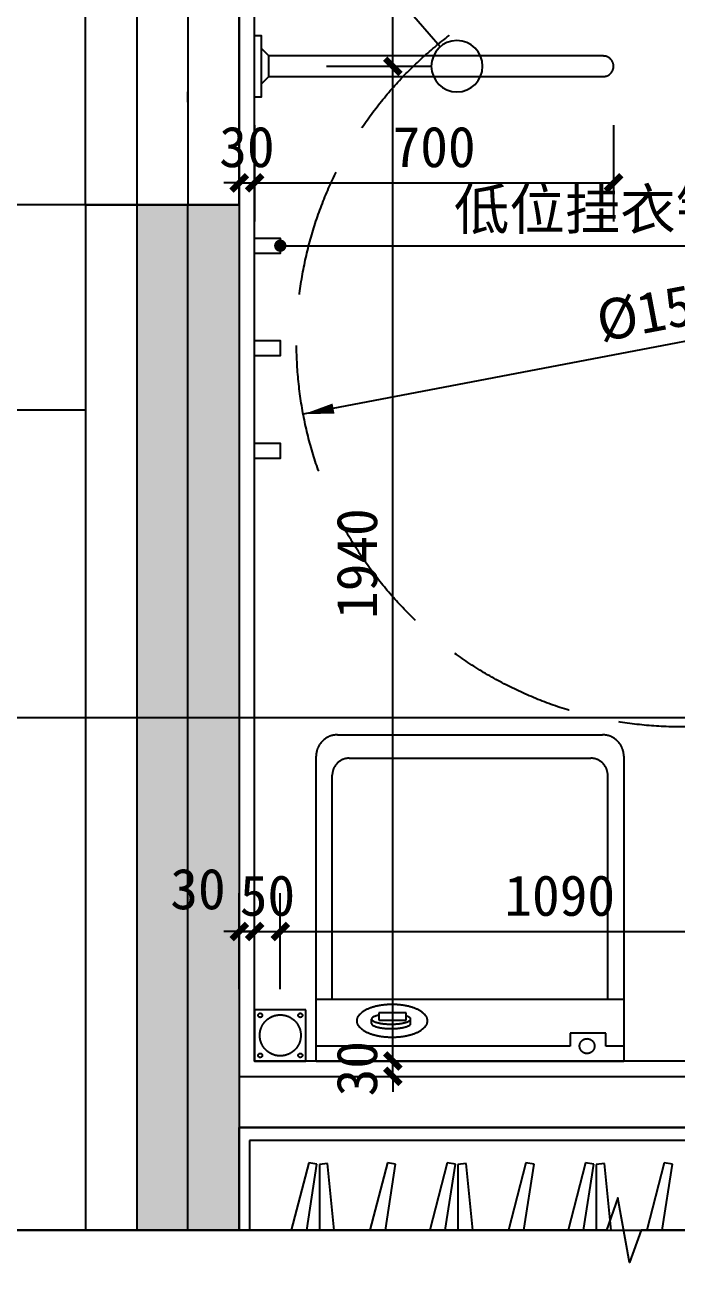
# Model space of a CAD drawing. Header units: millimetres. Extents: x -15 to 66915, y -15 to 18798.
# Drawn here: x 54564 to 55834, y 2516 to 4972 of the extents above; entities that cross this region are included whole.
import ezdxf
from ezdxf.xclip import XClip

# ---------------------------------------------------------------- set-up
doc = ezdxf.new("R2010")
doc.units = ezdxf.units.MM
doc.header["$LTSCALE"] = 1000
doc.header["$XCLIPFRAME"] = 2
for name, pattern in [('125-墙体-无障碍$0$DASH', [0.35, 0.25, -0.1]), ('3#-轴线$0$DOTE', [2.42, 2, -0.2, 0.02, -0.2]), ('5#-轴线$0$DOTE', [2.42, 2, -0.2, 0.02, -0.2]), ('DASH', [0.35, 0.25, -0.1])]:
    doc.linetypes.add(name, pattern=pattern)
doc.layers.get('Defpoints').update_dxf_attribs({"color": 4, "linetype": 'DASH'})
for name, color, linetype in [('125-j-mc$0$A-WALL-INSL', 241, 'Continuous'), ('125-墙体-无障碍$0$A-COLU-CONC-HATC', 204, 'Continuous'), ('125-墙体-无障碍$0$A-DOOR', 51, 'Continuous'), ('125-墙体-无障碍$0$A-FLOR-OVHD', 171, '125-墙体-无障碍$0$DASH'), ('125-墙体-无障碍$0$A-FLOR-SPCL', 225, 'Continuous'), ('125-墙体-无障碍$0$A-WALL-BLOK', 131, 'Continuous'), ('125-墙体-无障碍$0$A-WALL-CONC', 9, 'Continuous'), ('125-墙体-无障碍$0$A-WALL-INSL', 241, 'Continuous'), ('125-墙体-无障碍$0$DS-HIGH CABINET', 30, 'Continuous'), ('125-墙体-无障碍$0$DS-HIGH CABINET--02', 35, 'Continuous'), ('125-墙体-无障碍$0$DS-NOTES', 8, 'Continuous'), ('3#-轴线$0$A-ANNO-DOTE', 10, '3#-轴线$0$DOTE'), ('4#楼J层线脚$0$A-00-HX-113-wall-01Y$0$HRAL', 31, 'Continuous'), ('5#-轴线$0$A-ANNO-DOTE', 10, '5#-轴线$0$DOTE'), ('厨卫大样-无障碍$0$A-ANNO-DIM-SYMB', 3, 'Continuous'), ('厨卫大样-无障碍$0$A-ANNO-IDEN', 3, 'Continuous'), ('厨卫大样-无障碍$0$A-ANNO-TEXT', 7, 'Continuous')]:
    doc.layers.add(name, color=color, linetype=linetype)
doc.styles.add('125-墙体-无障碍$0$_TCH_DIM_T3', font='')
doc.styles.add('125-墙体-无障碍$0$单元-己庚辛$0$C_卫生间_1#$0$WC_4#$0$1F-2#core$0$1F-2#core$0$Standard', font='gbenor.shx', dxfattribs={"bigfont": 'gbcbig.shx'})
doc.styles.get("Standard").update_dxf_attribs({"font": ''})
doc.styles.add('厨卫大样-无障碍$0$_TCH_DIM', font='')
doc.styles.add('厨卫大样-无障碍$0$_TCH_DIM_T3', font='')
doc.styles.get('125-墙体-无障碍$0$_TCH_DIM_T3').set_extended_font_data('SimSun')
doc.styles.get('Standard').set_extended_font_data('SimSun')
doc.styles.get('厨卫大样-无障碍$0$_TCH_DIM').set_extended_font_data('SimSun')
doc.styles.get('厨卫大样-无障碍$0$_TCH_DIM_T3').set_extended_font_data('SimSun')
doc.dimstyles.new('125-墙体-无障碍$0$_TCH_ARCH&&30', dxfattribs={"dimtxt": 79.303797, "dimasz": 30, "dimexe": 75, "dimexo": 90, "dimgap": 30, "dimtad": 1, "dimdec": 0, "dimzin": 0, "dimdsep": 46, "dimtxsty": '125-墙体-无障碍$0$_TCH_DIM_T3', "dimblk": '125-墙体-无障碍$0$_ArchTick', "dimcen": 0.09, "dimclrt": 7, "dimazin": 2, "dimtfac": 1, "dimtdec": 0, "dimtix": 1, "dimtmove": 2, "dimatfit": 3, "dimfxl": 100, "dimtolj": 1, "dimtzin": 0, "dimarcsym": 0})
doc.dimstyles.new('厨卫大样-无障碍$0$_TCH_ARCH&&30', dxfattribs={"dimtxt": 79.303797, "dimasz": 30, "dimexe": 75, "dimexo": 90, "dimgap": 30, "dimtad": 1, "dimdec": 0, "dimzin": 0, "dimdsep": 46, "dimtxsty": '厨卫大样-无障碍$0$_TCH_DIM_T3', "dimblk": '厨卫大样-无障碍$0$_ArchTick', "dimcen": 0.09, "dimclrt": 7, "dimazin": 2, "dimtfac": 1, "dimtdec": 0, "dimtix": 1, "dimtmove": 2, "dimatfit": 3, "dimfxl": 100, "dimtolj": 1, "dimtzin": 0, "dimarcsym": 0})

# ---------------------------------------------------------------- blocks, each defined once
blk = doc.blocks.new('3#-轴线')
at = {"layer": '3#-轴线$0$A-ANNO-DOTE'}
for points in [[(-3000, -4800), (45757.3, -4800)], [(-3000, -5100), (45757.3, -5100)], [(-3000, -7100), (45757.3, -7100)]]:
    blk.add_lwpolyline(points, dxfattribs=at)
blk = doc.blocks.new('3#~5#楼$0$bghtrb')
blk.add_blockref('3#-轴线', (-21700, 0))
blk = doc.blocks.new('3#~5#楼')
ref = blk.add_blockref('3#~5#楼$0$bghtrb', (50041.1, 9822.2), dxfattribs=dict(xscale=-1))
XClip(ref).set_block_clipping_path([(-1200, -7200), (3050, -2800)])
ref = blk.add_blockref('3#~5#楼$0$bghtrb', (60530.3, 9622.2), dxfattribs=dict(xscale=-1))
XClip(ref).set_block_clipping_path([(16250, -7000), (20600, -2800)])
blk = doc.blocks.new('*U409')
at = {"layer": '125-墙体-无障碍$0$DS-HIGH CABINET', "ltscale": 20}
blk.add_lwpolyline([(0, 0), (0, -550), (2200, -550), (2200, 0)], close=True, dxfattribs=at)
at = {"layer": '125-墙体-无障碍$0$DS-HIGH CABINET--02', "linetype": '125-墙体-无障碍$0$DASH', "ltscale": 300}
for points in [[(20, -25), (20, -530), (2180, -530), (2180, -25)], [(35, -257.5), (20, -257.5), (20, -292.5), (35, -292.5)], [(2165, -262.5), (35, -262.5), (35, -287.5), (2165, -287.5)], [(2180, -257.5), (2165, -257.5), (2165, -292.5), (2180, -292.5)]]:
    blk.add_lwpolyline(points, close=True, dxfattribs=at)
for points in [[(135.6, -68.9), (36.9, -447.2), (57, -452.4), (119.8, -275), (151.6, -71.5), (135.6, -68.9)], [(156.2, -71.6), (156.2, -462.5), (176.9, -462.5), (192.9, -275), (172.4, -70), (156.2, -71.6)], [(289, -68.9), (190.4, -447.2), (210.4, -452.4), (273.2, -275), (305, -71.5), (289, -68.9)], [(405.6, -68.9), (306.9, -447.2), (327, -452.4), (389.8, -275), (421.6, -71.5), (405.6, -68.9)], [(426.2, -71.6), (426.2, -462.5), (446.9, -462.5), (462.9, -275), (442.4, -70), (426.2, -71.6)], [(559, -68.9), (460.4, -447.2), (480.4, -452.4), (543.2, -275), (575, -71.5), (559, -68.9)], [(675.6, -68.9), (576.9, -447.2), (597, -452.4), (659.8, -275), (691.6, -71.5), (675.6, -68.9)], [(696.2, -71.6), (696.2, -462.5), (716.9, -462.5), (732.9, -275), (712.4, -70), (696.2, -71.6)], [(829, -68.9), (730.4, -447.2), (750.4, -452.4), (813.2, -275), (845, -71.5), (829, -68.9)], [(945.6, -68.9), (846.9, -447.2), (867, -452.4), (929.8, -275), (961.6, -71.5), (945.6, -68.9)], [(966.2, -71.6), (966.2, -462.5), (986.9, -462.5), (1002.9, -275), (982.4, -70), (966.2, -71.6)], [(1099, -68.9), (1000.4, -447.2), (1020.4, -452.4), (1083.2, -275), (1115, -71.5), (1099, -68.9)], [(1215.6, -68.9), (1116.9, -447.2), (1137, -452.4), (1199.8, -275), (1231.6, -71.5), (1215.6, -68.9)], [(1236.2, -71.6), (1236.2, -462.5), (1256.9, -462.5), (1272.9, -275), (1252.4, -70), (1236.2, -71.6)], [(1369, -68.9), (1270.4, -447.2), (1290.4, -452.4), (1353.2, -275), (1385, -71.5), (1369, -68.9)], [(1485.6, -68.9), (1386.9, -447.2), (1407, -452.4), (1469.8, -275), (1501.6, -71.5), (1485.6, -68.9)], [(1506.2, -71.6), (1506.2, -462.5), (1526.9, -462.5), (1542.9, -275), (1522.4, -70), (1506.2, -71.6)], [(1639, -68.9), (1540.4, -447.2), (1560.4, -452.4), (1623.2, -275), (1655, -71.5), (1639, -68.9)], [(1755.6, -68.9), (1656.9, -447.2), (1677, -452.4), (1739.8, -275), (1771.6, -71.5), (1755.6, -68.9)], [(1776.2, -71.6), (1776.2, -462.5), (1796.9, -462.5), (1812.9, -275), (1792.4, -70), (1776.2, -71.6)], [(1909, -68.9), (1810.4, -447.2), (1830.4, -452.4), (1893.2, -275), (1925, -71.5), (1909, -68.9)], [(2025.6, -68.9), (1926.9, -447.2), (1947, -452.4), (2009.8, -275), (2041.6, -71.5), (2025.6, -68.9)], [(2046.2, -71.6), (2046.2, -462.5), (2066.9, -462.5), (2082.9, -275), (2062.4, -70), (2046.2, -71.6)], [(2179, -68.9), (2080.4, -447.2), (2100.4, -452.4), (2163.2, -275), (2195, -71.5), (2179, -68.9)]]:
    blk.add_lwpolyline(points, dxfattribs=at)
blk = doc.blocks.new('125-墙体-无障碍$0$REWREWR')
at = {"layer": '125-墙体-无障碍$0$A-FLOR-SPCL', "ltscale": 0.5}
for p, q in [((15260162.3, -510296.4), (15260785.1, -510296.4)), ((15260112.3, -511062.7), (15260112.3, -510346.4)), ((15260190.1, -510351.3), (15260757.4, -510351.3)), ((15260835.1, -510346.4), (15260835.1, -511062.7)), ((15260150.1, -510918.5), (15260150.1, -510391.3)), ((15260797.4, -510918.5), (15260797.4, -510391.3)), ((15260835.1, -510918.1), (15260112.3, -510918.1)), ((15260323.9, -510949.8), (15260259.2, -510949.8)), ((15260259.2, -510949.8), (15260259.2, -510966.4)), ((15260323.9, -510966.4), (15260323.9, -510949.8)), ((15260242.6, -510974.7), (15260242.6, -510964.2)), ((15260259.2, -510966.4), (15260323.9, -510966.4)), ((15260334.3, -510975.9), (15260334.2, -510964.2)), ((15260709.4, -510997.1), (15260709.4, -511027.7)), ((15260792.6, -510997.1), (15260709.4, -510997.1)), ((15260792.6, -511027.7), (15260792.6, -510997.1)), ((15260112.3, -511026.9), (15260709.4, -511026.9)), ((15260792.6, -511026.9), (15260835.1, -511026.9)), ((15260112.3, -511062.7), (15260835.1, -511062.7))]:
    blk.add_line(p, q, dxfattribs=at)
blk.add_lwpolyline([(15260374, -510968.3, 0.185158), (15260369.1, -510955.6, 0.102042), (15260349.7, -510941.2, 0.060862), (15260324.6, -510933.2, 0.047173), (15260290.9, -510930, 0.047173), (15260257.1, -510933.2, 0.060862), (15260232.1, -510941.2, 0.102042), (15260212.6, -510955.6, 0.185158), (15260207.7, -510968.3, 0.185158), (15260212.6, -510981, 0.102042), (15260232.1, -510995.4, 0.060862), (15260257.1, -511003.4, 0.047173), (15260290.9, -511006.6, 0.047173), (15260324.6, -511003.4, 0.060862), (15260349.7, -510995.4, 0.102042), (15260369.1, -510981, 0.185158)], format="xyb", close=True, dxfattribs=at)
for points in [[(15260259.2, -510955.1, 0.008736), (15260256, -510955.8, 0.076276), (15260244.5, -510960.8, 0.259034), (15260242.6, -510964.2, 0.259034)], [(15260242.6, -510964.2, 0.259034), (15260244.5, -510967.6, 0.076276), (15260256, -510972.5, 0.036515), (15260269.5, -510975, 0.026615), (15260288.4, -510976, 0.026615), (15260307.2, -510975, 0.036515), (15260320.8, -510972.5, 0.076276), (15260332.3, -510967.6, 0.259034), (15260334.2, -510964.2, 0.259034), (15260332.3, -510960.8, 0.056762), (15260323.9, -510956.7, 0.036515)], [(15260242.6, -510974.7, 0.259034), (15260244.5, -510978.1, 0.076276), (15260256, -510983.1, 0.036515), (15260269.5, -510985.5, 0.026615), (15260288.4, -510986.5, 0.026615), (15260307.2, -510985.5, 0.036515), (15260320.8, -510983.1, 0.076276), (15260332.3, -510978.1, 0.259034), (15260334.2, -510974.7, 0.078462), (15260334, -510973.5, 0.056762)]]:
    blk.add_lwpolyline(points, format="xyb", dxfattribs=at)
blk.add_circle((15260748.8, -511027.7), 17.5, dxfattribs=at)
for centre, radius, start, end in [((15260162.3, -510346.4), 50, 90, 180), ((15260785.1, -510346.4), 50, 0, 90), ((15260190.1, -510391.3), 40, 90, 180), ((15260757.4, -510391.3), 40, 0, 90)]:
    blk.add_arc(centre, radius, start, end, dxfattribs=at)
at = {"layer": '125-墙体-无障碍$0$A-FLOR-SPCL', "ltscale": 0.5, "width": 0.8, "flags": 9}
for tag in ['YSIZE', 'XSIZE']:
    blk.add_attdef(tag, (15260490.1, -511062.7), '', height=0.5, rotation=180, dxfattribs=at)
blk = doc.blocks.new('125-墙体-无障碍$0$A$C446C3F73')
at = {"layer": '125-墙体-无障碍$0$A-FLOR-SPCL'}
blk.add_lwpolyline([(-50, -50), (50, -50), (50, 50), (-50, 50)], close=True, dxfattribs=at)
for centre, radius in [((-39.1, 39.1), 4), ((0, 0), 40), ((39.1, 39.1), 4), ((-39.1, -39.1), 4), ((39.1, -39.1), 4)]:
    blk.add_circle(centre, radius, dxfattribs=at)
blk = doc.blocks.new('125-墙体-无障碍$0$_ArchTick')
at = {"color": 0, "linetype": 'ByBlock', "const_width": 0.4}
blk.add_lwpolyline([(-0.5, -0.5), (0.5, 0.5)], dxfattribs=at)
blk = doc.blocks.new('*D1337')
at = {"layer": 'Defpoints', "color": 0, "lineweight": -2, "transparency": 16777216}
for p, q in [((399.6, -7770), (399.6, -7740)), ((270, -7770), (474.6, -7770)), ((399.6, -7800), (399.6, -7770)), ((270, -7800), (474.6, -7800)), ((399.6, -7800), (399.6, -7830))]:
    blk.add_line(p, q, dxfattribs=at)
at = {"layer": 'Defpoints', "color": 0, "transparency": 16777216}
for p in [(180, -7770), (399.6, -7770), (180, -7800)]:
    blk.add_point(p, dxfattribs=at)
at = {"layer": 'Defpoints', "color": 0, "lineweight": -2, "transparency": 16777216, "xscale": 30, "yscale": 30, "zscale": 30}
for p, rotation in [((399.6, -7770), 270), ((399.6, -7800), 90)]:
    blk.add_blockref('125-墙体-无障碍$0$_ArchTick', p, dxfattribs=dict(at, rotation=rotation))
at = {"layer": 'Defpoints', "color": 7, "transparency": 16777216, "insert": (329.9, -7785), "char_height": 79.3, "attachment_point": 5, "rotation": 90, "style": '125-墙体-无障碍$0$_TCH_DIM_T3'}
blk.add_mtext('\\A1;30', dxfattribs=at)
blk = doc.blocks.new('*D1338')
at = {"layer": 'Defpoints', "color": 0, "lineweight": -2, "transparency": 16777216}
for p, q in [((270, -5830), (474.6, -5830)), ((399.6, -7770), (399.6, -5830)), ((270, -7770), (474.6, -7770))]:
    blk.add_line(p, q, dxfattribs=at)
at = {"layer": 'Defpoints', "color": 0, "transparency": 16777216}
for p in [(180, -5830), (399.6, -5830), (180, -7770)]:
    blk.add_point(p, dxfattribs=at)
at = {"layer": 'Defpoints', "color": 0, "lineweight": -2, "transparency": 16777216, "xscale": 30, "yscale": 30, "zscale": 30}
for p, rotation in [((399.6, -5830), 90), ((399.6, -7770), 270)]:
    blk.add_blockref('125-墙体-无障碍$0$_ArchTick', p, dxfattribs=dict(at, rotation=rotation))
at = {"layer": 'Defpoints', "color": 7, "transparency": 16777216, "insert": (329.9, -6800), "char_height": 79.3, "attachment_point": 5, "rotation": 90, "style": '125-墙体-无障碍$0$_TCH_DIM_T3'}
blk.add_mtext('\\A1;1940', dxfattribs=at)
blk = doc.blocks.new('*D1339')
at = {"layer": 'Defpoints', "color": 0, "lineweight": -2, "transparency": 16777216}
for p, q in [((270, -5480), (474.6, -5480)), ((399.6, -5830), (399.6, -5480)), ((270, -5830), (474.6, -5830))]:
    blk.add_line(p, q, dxfattribs=at)
at = {"layer": 'Defpoints', "color": 0, "transparency": 16777216}
for p in [(180, -5480), (399.6, -5480), (180, -5830)]:
    blk.add_point(p, dxfattribs=at)
at = {"layer": 'Defpoints', "color": 0, "lineweight": -2, "transparency": 16777216, "xscale": 30, "yscale": 30, "zscale": 30}
for p, rotation in [((399.6, -5480), 90), ((399.6, -5830), 270)]:
    blk.add_blockref('125-墙体-无障碍$0$_ArchTick', p, dxfattribs=dict(at, rotation=rotation))
at = {"layer": 'Defpoints', "color": 7, "transparency": 16777216, "insert": (329.9, -5655), "char_height": 79.3, "attachment_point": 5, "rotation": 90, "style": '125-墙体-无障碍$0$_TCH_DIM_T3'}
blk.add_mtext('\\A1;350', dxfattribs=at)
blk = doc.blocks.new('*D1345')
at = {"layer": 'Defpoints', "color": 0, "lineweight": -2, "transparency": 16777216}
for p, q in [((100, -5945), (100, -6132.5)), ((130, -5945), (130, -6132.5)), ((100, -6057.5), (70, -6057.5)), ((100, -6057.5), (130, -6057.5)), ((130, -6057.5), (160, -6057.5))]:
    blk.add_line(p, q, dxfattribs=at)
at = {"layer": 'Defpoints', "color": 0, "transparency": 16777216}
for p in [(100, -5855), (130, -5855), (130, -6057.5)]:
    blk.add_point(p, dxfattribs=at)
at = {"layer": 'Defpoints', "color": 0, "lineweight": -2, "transparency": 16777216, "xscale": 30, "yscale": 30, "zscale": 30}
blk.add_blockref('125-墙体-无障碍$0$_ArchTick', (100, -6057.5), dxfattribs=at)
at = {"layer": 'Defpoints', "color": 0, "lineweight": -2, "transparency": 16777216, "xscale": 30, "yscale": 30, "zscale": 30, "rotation": 180}
blk.add_blockref('125-墙体-无障碍$0$_ArchTick', (130, -6057.5), dxfattribs=at)
at = {"layer": 'Defpoints', "color": 7, "transparency": 16777216, "insert": (115, -5987.8), "char_height": 79.3, "attachment_point": 5, "style": '125-墙体-无障碍$0$_TCH_DIM_T3'}
blk.add_mtext('\\A1;30', dxfattribs=at)
blk = doc.blocks.new('*D1346')
at = {"layer": 'Defpoints', "color": 0, "lineweight": -2, "transparency": 16777216}
for p, q in [((130, -5945), (130, -6132.5)), ((830, -5945), (830, -6132.5)), ((130, -6057.5), (830, -6057.5))]:
    blk.add_line(p, q, dxfattribs=at)
at = {"layer": 'Defpoints', "color": 0, "transparency": 16777216}
for p in [(130, -5855), (830, -5855), (830, -6057.5)]:
    blk.add_point(p, dxfattribs=at)
at = {"layer": 'Defpoints', "color": 0, "lineweight": -2, "transparency": 16777216, "xscale": 30, "yscale": 30, "zscale": 30, "rotation": 180}
blk.add_blockref('125-墙体-无障碍$0$_ArchTick', (130, -6057.5), dxfattribs=at)
at = {"layer": 'Defpoints', "color": 0, "lineweight": -2, "transparency": 16777216, "xscale": 30, "yscale": 30, "zscale": 30}
blk.add_blockref('125-墙体-无障碍$0$_ArchTick', (830, -6057.5), dxfattribs=at)
at = {"layer": 'Defpoints', "color": 7, "transparency": 16777216, "insert": (480, -5987.8), "char_height": 79.3, "attachment_point": 5, "style": '125-墙体-无障碍$0$_TCH_DIM_T3'}
blk.add_mtext('\\A1;700', dxfattribs=at)
blk = doc.blocks.new('*D1347')
at = {"layer": 'Defpoints', "color": 0, "lineweight": -2, "transparency": 16777216}
for p, q in [((100, -7630), (100, -7442.5)), ((130, -7630), (130, -7442.5)), ((100, -7517.5), (70, -7517.5)), ((100, -7517.5), (130, -7517.5)), ((130, -7517.5), (160, -7517.5))]:
    blk.add_line(p, q, dxfattribs=at)
at = {"layer": 'Defpoints', "color": 0, "transparency": 16777216}
for p in [(130, -7517.5), (100, -7720), (130, -7720)]:
    blk.add_point(p, dxfattribs=at)
at = {"layer": 'Defpoints', "color": 0, "lineweight": -2, "transparency": 16777216, "xscale": 30, "yscale": 30, "zscale": 30}
blk.add_blockref('125-墙体-无障碍$0$_ArchTick', (100, -7517.5), dxfattribs=at)
at = {"layer": 'Defpoints', "color": 0, "lineweight": -2, "transparency": 16777216, "xscale": 30, "yscale": 30, "zscale": 30, "rotation": 180}
blk.add_blockref('125-墙体-无障碍$0$_ArchTick', (130, -7517.5), dxfattribs=at)
at = {"layer": 'Defpoints', "color": 7, "transparency": 16777216, "insert": (19.5, -7435), "char_height": 79.3, "attachment_point": 5, "style": '125-墙体-无障碍$0$_TCH_DIM_T3'}
blk.add_mtext('\\A1;30', dxfattribs=at)
blk = doc.blocks.new('*D1348')
at = {"layer": 'Defpoints', "color": 0, "lineweight": -2, "transparency": 16777216}
for p, q in [((130, -7630), (130, -7442.5)), ((180, -7630), (180, -7442.5)), ((130, -7517.5), (100, -7517.5)), ((130, -7517.5), (180, -7517.5)), ((180, -7517.5), (210, -7517.5))]:
    blk.add_line(p, q, dxfattribs=at)
at = {"layer": 'Defpoints', "color": 0, "transparency": 16777216}
for p in [(180, -7517.5), (130, -7720), (180, -7720)]:
    blk.add_point(p, dxfattribs=at)
at = {"layer": 'Defpoints', "color": 0, "lineweight": -2, "transparency": 16777216, "xscale": 30, "yscale": 30, "zscale": 30}
blk.add_blockref('125-墙体-无障碍$0$_ArchTick', (130, -7517.5), dxfattribs=at)
at = {"layer": 'Defpoints', "color": 0, "lineweight": -2, "transparency": 16777216, "xscale": 30, "yscale": 30, "zscale": 30, "rotation": 180}
blk.add_blockref('125-墙体-无障碍$0$_ArchTick', (180, -7517.5), dxfattribs=at)
at = {"layer": 'Defpoints', "color": 7, "transparency": 16777216, "insert": (155, -7447.8), "char_height": 79.3, "attachment_point": 5, "style": '125-墙体-无障碍$0$_TCH_DIM_T3'}
blk.add_mtext('\\A1;50', dxfattribs=at)
blk = doc.blocks.new('*D1349')
at = {"layer": 'Defpoints', "color": 0, "lineweight": -2, "transparency": 16777216}
for p, q in [((180, -7630), (180, -7442.5)), ((1270, -7630), (1270, -7442.5)), ((180, -7517.5), (1270, -7517.5))]:
    blk.add_line(p, q, dxfattribs=at)
at = {"layer": 'Defpoints', "color": 0, "transparency": 16777216}
for p in [(1270, -7517.5), (180, -7720), (1270, -7720)]:
    blk.add_point(p, dxfattribs=at)
at = {"layer": 'Defpoints', "color": 0, "lineweight": -2, "transparency": 16777216, "xscale": 30, "yscale": 30, "zscale": 30, "rotation": 180}
blk.add_blockref('125-墙体-无障碍$0$_ArchTick', (180, -7517.5), dxfattribs=at)
at = {"layer": 'Defpoints', "color": 0, "lineweight": -2, "transparency": 16777216, "xscale": 30, "yscale": 30, "zscale": 30}
blk.add_blockref('125-墙体-无障碍$0$_ArchTick', (1270, -7517.5), dxfattribs=at)
at = {"layer": 'Defpoints', "color": 7, "transparency": 16777216, "insert": (725, -7447.8), "char_height": 79.3, "attachment_point": 5, "style": '125-墙体-无障碍$0$_TCH_DIM_T3'}
blk.add_mtext('\\A1;1090', dxfattribs=at)
blk = doc.blocks.new('125-家具-标')
at = {"layer": 'Defpoints'}
blk.add_lwpolyline([(100, -100), (100, -11000), (10350, -11000), (10350, -7200), (9150, -7200), (9150, -4900), (7650, -4900), (7650, -3100), (8600, -3100), (8600, -100)], close=True, dxfattribs=at)
blk = doc.blocks.new('125-墙体-无障碍$0$$TCHSYS$WIN2D')
for p, q in [((-0.5, 0.5), (0.5, 0.5)), ((-0.5, 0.5), (-0.5, -0.5)), ((0.5, 0.5), (0.5, -0.5)), ((0.5, 0.1667), (-0.5, 0.1667)), ((0.5, -0.1667), (-0.5, -0.1667)), ((-0.5, -0.5), (0.5, -0.5))]:
    blk.add_line(p, q)
blk = doc.blocks.new('4#楼J层线脚$0$A$C21F85209')
at = {"layer": '4#楼J层线脚$0$A-00-HX-113-wall-01Y$0$HRAL'}
blk.add_lwpolyline([(-11750, 900), (-12150, 900), (-12150, 820), (-12050, 820), (-12050, 580), (-12150, 580), (-12150, 500), (-11750, 500)], dxfattribs=at)
blk = doc.blocks.new('4#楼J层线脚')
blk.add_blockref('4#楼J层线脚$0$A$C21F85209', (1100, 100))
blk = doc.blocks.new('125-j-mc')
at = {"layer": '125-j-mc$0$A-WALL-INSL'}
blk.add_lwpolyline([(-100, -6100), (-200, -6100), (-200, -10500), (-220, -10500), (-220, -11200), (-100, -11200)], dxfattribs=at)
blk = doc.blocks.new('5#-轴线')
at = {"layer": '5#-轴线$0$A-ANNO-DOTE'}
for points in [[(0, -14200), (0, 5900)], [(-6700, -7100), (24100, -7100)]]:
    blk.add_lwpolyline(points, dxfattribs=at)
blk = doc.blocks.new('厨卫大样-无障碍$0$_ArchTick')
at = {"color": 0, "linetype": 'ByBlock', "const_width": 0.4}
blk.add_lwpolyline([(-0.5, -0.5), (0.5, 0.5)], dxfattribs=at)
blk = doc.blocks.new('*D1303')
at = {"layer": 'Defpoints', "color": 0, "transparency": 16777216}
for p in [(55061.1, 2952.2), (55280.7, 2952.2), (55061.1, 2922.2)]:
    blk.add_point(p, dxfattribs=at)
at = {"layer": '厨卫大样-无障碍$0$A-ANNO-IDEN', "color": 0, "lineweight": -2, "transparency": 16777216}
for p, q in [((55280.7, 2952.2), (55280.7, 2982.2)), ((55151.1, 2952.2), (55355.7, 2952.2)), ((55280.7, 2922.2), (55280.7, 2952.2)), ((55151.1, 2922.2), (55355.7, 2922.2)), ((55280.7, 2922.2), (55280.7, 2892.2))]:
    blk.add_line(p, q, dxfattribs=at)
at = {"layer": '厨卫大样-无障碍$0$A-ANNO-IDEN', "color": 0, "lineweight": -2, "transparency": 16777216, "xscale": 30, "yscale": 30, "zscale": 30}
for p, rotation in [((55280.7, 2952.2), 270), ((55280.7, 2922.2), 90)]:
    blk.add_blockref('厨卫大样-无障碍$0$_ArchTick', p, dxfattribs=dict(at, rotation=rotation))
at = {"layer": '厨卫大样-无障碍$0$A-ANNO-IDEN', "color": 7, "transparency": 16777216, "insert": (55211, 2937.2), "char_height": 79.3, "attachment_point": 5, "rotation": 90, "style": '厨卫大样-无障碍$0$_TCH_DIM_T3'}
blk.add_mtext('\\A1;30', dxfattribs=at)
blk = doc.blocks.new('*D1304')
at = {"layer": 'Defpoints', "color": 0, "transparency": 16777216}
for p in [(55061.1, 4892.2), (55280.7, 4892.2), (55061.1, 2952.2)]:
    blk.add_point(p, dxfattribs=at)
at = {"layer": '厨卫大样-无障碍$0$A-ANNO-IDEN', "color": 0, "lineweight": -2, "transparency": 16777216}
for p, q in [((55151.1, 4892.2), (55355.7, 4892.2)), ((55280.7, 2952.2), (55280.7, 4892.2)), ((55151.1, 2952.2), (55355.7, 2952.2))]:
    blk.add_line(p, q, dxfattribs=at)
at = {"layer": '厨卫大样-无障碍$0$A-ANNO-IDEN', "color": 0, "lineweight": -2, "transparency": 16777216, "xscale": 30, "yscale": 30, "zscale": 30}
for p, rotation in [((55280.7, 4892.2), 90), ((55280.7, 2952.2), 270)]:
    blk.add_blockref('厨卫大样-无障碍$0$_ArchTick', p, dxfattribs=dict(at, rotation=rotation))
at = {"layer": '厨卫大样-无障碍$0$A-ANNO-IDEN', "color": 7, "transparency": 16777216, "insert": (55211, 3922.2), "char_height": 79.3, "attachment_point": 5, "rotation": 90, "style": '厨卫大样-无障碍$0$_TCH_DIM_T3'}
blk.add_mtext('\\A1;1940', dxfattribs=at)
blk = doc.blocks.new('*D1305')
at = {"layer": 'Defpoints', "color": 0, "transparency": 16777216}
for p in [(55061.1, 5242.2), (55280.7, 5242.2), (55061.1, 4892.2)]:
    blk.add_point(p, dxfattribs=at)
at = {"layer": '厨卫大样-无障碍$0$A-ANNO-IDEN', "color": 0, "lineweight": -2, "transparency": 16777216}
for p, q in [((55151.1, 5242.2), (55355.7, 5242.2)), ((55280.7, 4892.2), (55280.7, 5242.2)), ((55151.1, 4892.2), (55355.7, 4892.2))]:
    blk.add_line(p, q, dxfattribs=at)
at = {"layer": '厨卫大样-无障碍$0$A-ANNO-IDEN', "color": 0, "lineweight": -2, "transparency": 16777216, "xscale": 30, "yscale": 30, "zscale": 30}
for p, rotation in [((55280.7, 5242.2), 90), ((55280.7, 4892.2), 270)]:
    blk.add_blockref('厨卫大样-无障碍$0$_ArchTick', p, dxfattribs=dict(at, rotation=rotation))
at = {"layer": '厨卫大样-无障碍$0$A-ANNO-IDEN', "color": 7, "transparency": 16777216, "insert": (55211, 5067.2), "char_height": 79.3, "attachment_point": 5, "rotation": 90, "style": '厨卫大样-无障碍$0$_TCH_DIM_T3'}
blk.add_mtext('\\A1;350', dxfattribs=at)
blk = doc.blocks.new('*D1311')
at = {"layer": 'Defpoints', "color": 0, "transparency": 16777216}
for p in [(54981.1, 4867.2), (55011.1, 4867.2), (55011.1, 4664.7)]:
    blk.add_point(p, dxfattribs=at)
at = {"layer": '厨卫大样-无障碍$0$A-ANNO-IDEN', "color": 0, "lineweight": -2, "transparency": 16777216}
for p, q in [((54981.1, 4777.2), (54981.1, 4589.7)), ((55011.1, 4777.2), (55011.1, 4589.7)), ((54981.1, 4664.7), (54951.1, 4664.7)), ((54981.1, 4664.7), (55011.1, 4664.7)), ((55011.1, 4664.7), (55041.1, 4664.7))]:
    blk.add_line(p, q, dxfattribs=at)
at = {"layer": '厨卫大样-无障碍$0$A-ANNO-IDEN', "color": 0, "lineweight": -2, "transparency": 16777216, "xscale": 30, "yscale": 30, "zscale": 30}
blk.add_blockref('厨卫大样-无障碍$0$_ArchTick', (54981.1, 4664.7), dxfattribs=at)
at = {"layer": '厨卫大样-无障碍$0$A-ANNO-IDEN', "color": 0, "lineweight": -2, "transparency": 16777216, "xscale": 30, "yscale": 30, "zscale": 30, "rotation": 180}
blk.add_blockref('厨卫大样-无障碍$0$_ArchTick', (55011.1, 4664.7), dxfattribs=at)
at = {"layer": '厨卫大样-无障碍$0$A-ANNO-IDEN', "color": 7, "transparency": 16777216, "insert": (54996.1, 4734.4), "char_height": 79.3, "attachment_point": 5, "style": '厨卫大样-无障碍$0$_TCH_DIM_T3'}
blk.add_mtext('\\A1;30', dxfattribs=at)
blk = doc.blocks.new('*D1312')
at = {"layer": 'Defpoints', "color": 0, "transparency": 16777216}
for p in [(55011.1, 4867.2), (55711.1, 4867.2), (55711.1, 4664.7)]:
    blk.add_point(p, dxfattribs=at)
at = {"layer": '厨卫大样-无障碍$0$A-ANNO-IDEN', "color": 0, "lineweight": -2, "transparency": 16777216}
for p, q in [((55011.1, 4777.2), (55011.1, 4589.7)), ((55711.1, 4777.2), (55711.1, 4589.7)), ((55011.1, 4664.7), (55711.1, 4664.7))]:
    blk.add_line(p, q, dxfattribs=at)
at = {"layer": '厨卫大样-无障碍$0$A-ANNO-IDEN', "color": 0, "lineweight": -2, "transparency": 16777216, "xscale": 30, "yscale": 30, "zscale": 30, "rotation": 180}
blk.add_blockref('厨卫大样-无障碍$0$_ArchTick', (55011.1, 4664.7), dxfattribs=at)
at = {"layer": '厨卫大样-无障碍$0$A-ANNO-IDEN', "color": 0, "lineweight": -2, "transparency": 16777216, "xscale": 30, "yscale": 30, "zscale": 30}
blk.add_blockref('厨卫大样-无障碍$0$_ArchTick', (55711.1, 4664.7), dxfattribs=at)
at = {"layer": '厨卫大样-无障碍$0$A-ANNO-IDEN', "color": 7, "transparency": 16777216, "insert": (55361.1, 4734.4), "char_height": 79.3, "attachment_point": 5, "style": '厨卫大样-无障碍$0$_TCH_DIM_T3'}
blk.add_mtext('\\A1;700', dxfattribs=at)
blk = doc.blocks.new('*D1313')
at = {"layer": 'Defpoints', "color": 0, "transparency": 16777216}
for p in [(55011.1, 3204.7), (54981.1, 3002.2), (55011.1, 3002.2)]:
    blk.add_point(p, dxfattribs=at)
at = {"layer": '厨卫大样-无障碍$0$A-ANNO-IDEN', "color": 0, "lineweight": -2, "transparency": 16777216}
for p, q in [((54981.1, 3092.2), (54981.1, 3279.7)), ((55011.1, 3092.2), (55011.1, 3279.7)), ((54981.1, 3204.7), (54951.1, 3204.7)), ((54981.1, 3204.7), (55011.1, 3204.7)), ((55011.1, 3204.7), (55041.1, 3204.7))]:
    blk.add_line(p, q, dxfattribs=at)
at = {"layer": '厨卫大样-无障碍$0$A-ANNO-IDEN', "color": 0, "lineweight": -2, "transparency": 16777216, "xscale": 30, "yscale": 30, "zscale": 30}
blk.add_blockref('厨卫大样-无障碍$0$_ArchTick', (54981.1, 3204.7), dxfattribs=at)
at = {"layer": '厨卫大样-无障碍$0$A-ANNO-IDEN', "color": 0, "lineweight": -2, "transparency": 16777216, "xscale": 30, "yscale": 30, "zscale": 30, "rotation": 180}
blk.add_blockref('厨卫大样-无障碍$0$_ArchTick', (55011.1, 3204.7), dxfattribs=at)
at = {"layer": '厨卫大样-无障碍$0$A-ANNO-IDEN', "color": 7, "transparency": 16777216, "insert": (54900.6, 3287.2), "char_height": 79.3, "attachment_point": 5, "style": '厨卫大样-无障碍$0$_TCH_DIM_T3'}
blk.add_mtext('\\A1;30', dxfattribs=at)
blk = doc.blocks.new('*D1314')
at = {"layer": 'Defpoints', "color": 0, "transparency": 16777216}
for p in [(55061.1, 3204.7), (55011.1, 3002.2), (55061.1, 3002.2)]:
    blk.add_point(p, dxfattribs=at)
at = {"layer": '厨卫大样-无障碍$0$A-ANNO-IDEN', "color": 0, "lineweight": -2, "transparency": 16777216}
for p, q in [((55011.1, 3092.2), (55011.1, 3279.7)), ((55061.1, 3092.2), (55061.1, 3279.7)), ((55011.1, 3204.7), (54981.1, 3204.7)), ((55011.1, 3204.7), (55061.1, 3204.7)), ((55061.1, 3204.7), (55091.1, 3204.7))]:
    blk.add_line(p, q, dxfattribs=at)
at = {"layer": '厨卫大样-无障碍$0$A-ANNO-IDEN', "color": 0, "lineweight": -2, "transparency": 16777216, "xscale": 30, "yscale": 30, "zscale": 30}
blk.add_blockref('厨卫大样-无障碍$0$_ArchTick', (55011.1, 3204.7), dxfattribs=at)
at = {"layer": '厨卫大样-无障碍$0$A-ANNO-IDEN', "color": 0, "lineweight": -2, "transparency": 16777216, "xscale": 30, "yscale": 30, "zscale": 30, "rotation": 180}
blk.add_blockref('厨卫大样-无障碍$0$_ArchTick', (55061.1, 3204.7), dxfattribs=at)
at = {"layer": '厨卫大样-无障碍$0$A-ANNO-IDEN', "color": 7, "transparency": 16777216, "insert": (55036.1, 3274.4), "char_height": 79.3, "attachment_point": 5, "style": '厨卫大样-无障碍$0$_TCH_DIM_T3'}
blk.add_mtext('\\A1;50', dxfattribs=at)
blk = doc.blocks.new('*D1315')
at = {"layer": 'Defpoints', "color": 0, "transparency": 16777216}
for p in [(56151.1, 3204.7), (55061.1, 3002.2), (56151.1, 3002.2)]:
    blk.add_point(p, dxfattribs=at)
at = {"layer": '厨卫大样-无障碍$0$A-ANNO-IDEN', "color": 0, "lineweight": -2, "transparency": 16777216}
for p, q in [((55061.1, 3092.2), (55061.1, 3279.7)), ((56151.1, 3092.2), (56151.1, 3279.7)), ((55061.1, 3204.7), (56151.1, 3204.7))]:
    blk.add_line(p, q, dxfattribs=at)
at = {"layer": '厨卫大样-无障碍$0$A-ANNO-IDEN', "color": 0, "lineweight": -2, "transparency": 16777216, "xscale": 30, "yscale": 30, "zscale": 30, "rotation": 180}
blk.add_blockref('厨卫大样-无障碍$0$_ArchTick', (55061.1, 3204.7), dxfattribs=at)
at = {"layer": '厨卫大样-无障碍$0$A-ANNO-IDEN', "color": 0, "lineweight": -2, "transparency": 16777216, "xscale": 30, "yscale": 30, "zscale": 30}
blk.add_blockref('厨卫大样-无障碍$0$_ArchTick', (56151.1, 3204.7), dxfattribs=at)
at = {"layer": '厨卫大样-无障碍$0$A-ANNO-IDEN', "color": 7, "transparency": 16777216, "insert": (55606.1, 3274.4), "char_height": 79.3, "attachment_point": 5, "style": '厨卫大样-无障碍$0$_TCH_DIM_T3'}
blk.add_mtext('\\A1;1090', dxfattribs=at)
blk = doc.blocks.new('125-墙体-无障碍$0$125-WZA')
at = {"layer": '125-墙体-无障碍$0$A-FLOR-OVHD'}
blk.add_circle((961.7, -6368.4), 750, dxfattribs=at)
at = {"layer": '125-墙体-无障碍$0$A-FLOR-SPCL'}
blk.add_lwpolyline([(2200, -5950), (2170, -5950), (2170, -7770), (130, -7770), (130, -5030), (2170, -5030), (2170, -5050), (2200, -5050)], dxfattribs=at)
at = {"layer": '125-墙体-无障碍$0$A-FLOR-SPCL', "extrusion": (-5.85753e-08, -5.92214e-12, 1), "elevation": 0}
blk.add_lwpolyline([(130, -5769.9), (142.8, -5769.9), (142.8, -5890.1), (130, -5890.1)], close=True, dxfattribs=at)
blk.add_lwpolyline([(142.8, -5865.1), (157.9, -5850), (157.9, -5810), (142.8, -5794.9)], dxfattribs=at)
at = {"layer": '125-墙体-无障碍$0$A-FLOR-SPCL', "extrusion": (5.92214e-12, 5.85753e-08, 1), "elevation": 0}
blk.add_lwpolyline([(157.9, -5850), (810, -5850, 1), (810, -5810), (157.9, -5810)], format="xyb", dxfattribs=at)
at = {"layer": '125-墙体-无障碍$0$A-FLOR-SPCL', "elevation": 0}
for points in [[(130, -6165), (180, -6165), (180, -6195), (130, -6195)], [(130, -6365), (180, -6365), (180, -6395), (130, -6395)], [(130, -6565), (180, -6565), (180, -6595), (130, -6595)]]:
    blk.add_lwpolyline(points, close=True, dxfattribs=at)
at = {"layer": '125-墙体-无障碍$0$A-FLOR-SPCL', "xscale": 0.830108359133127, "yscale": 0.830108359133127, "zscale": 0.830108359133127}
blk.add_blockref('125-墙体-无障碍$0$REWREWR', (-12667296.8, 416467.4), dxfattribs=at)
at = {"layer": '125-墙体-无障碍$0$A-FLOR-SPCL', "rotation": 180}
blk.add_blockref('125-墙体-无障碍$0$A$C446C3F73', (180, -7720), dxfattribs=at)
at = {"layer": '125-墙体-无障碍$0$DS-NOTES', "linetype": '125-墙体-无障碍$0$DASH', "ltscale": 400}
blk.add_blockref('*U409', (100, -7900), dxfattribs=at)
at = {"layer": '125-墙体-无障碍$0$A-FLOR-SPCL', "style": '125-墙体-无障碍$0$单元-己庚辛$0$C_卫生间_1#$0$WC_4#$0$1F-2#core$0$1F-2#core$0$Standard', "width": 0.8, "flags": 9}
for tag, p in [('YSIZE', (2170.3, -6319.9, 0)), ('XSIZE', (2170.3, -6319.8, 0))]:
    blk.add_attdef(tag, p, '', height=0.356, rotation=90, dxfattribs=at)
at = {"layer": 'Defpoints'}
for p1, p2, distance, picture, middle in [((180, -5830), (180, -5480), -219.6, '*D1339', (329.9, -5655)), ((180, -7770), (180, -5830), -219.6, '*D1338', (329.9, -6800)), ((100, -5855), (130, -5855), -202.5, '*D1345', (115, -5987.8)), ((130, -5855), (830, -5855), -202.5, '*D1346', (480, -5987.8)), ((130, -7720), (180, -7720), 202.5, '*D1348', (155, -7447.8)), ((180, -7720), (1270, -7720), 202.5, '*D1349', (725, -7447.8)), ((180, -7800), (180, -7770), -219.6, '*D1337', (329.9, -7785))]:
    dim = blk.add_aligned_dim(p1=p1, p2=p2, distance=distance, dimstyle='125-墙体-无障碍$0$_TCH_ARCH&&30', dxfattribs=at)
    dim.commit()
    dim.dimension.update_dxf_attribs({"geometry": picture, "text_midpoint": middle})
dim = blk.add_linear_dim(base=(130, -7517.5), p1=(100, -7720), p2=(130, -7720), angle=0, dimstyle='125-墙体-无障碍$0$_TCH_ARCH&&30', dxfattribs=at)
dim.commit()
dim.dimension.update_dxf_attribs({"geometry": '*D1347', "text_midpoint": (19.5, -7435), "dimtype": 161})
blk = doc.blocks.new('125-墙体-无障碍')
at = {"layer": '125-墙体-无障碍$0$A-WALL-CONC'}
for p, q in [((-100, -6100), (-100, -7850)), ((-100, -7850), (-100, -11200))]:
    blk.add_line(p, q, dxfattribs=at)
at = {"layer": '125-墙体-无障碍$0$A-WALL-INSL'}
blk.add_line((-200, -6100), (-100, -6100), dxfattribs=at)
at = {"layer": 'Defpoints'}
blk.add_lwpolyline([(3350, -11000), (100, -11000), (100, -7900), (2300, -7900), (2300, -6800), (3350, -6800)], close=True, dxfattribs=at)
blk.add_blockref('125-墙体-无障碍$0$125-WZA', (0, 0))
ref = blk.add_blockref('125-家具-标', (0, 0))
XClip(ref).set_block_clipping_path([(3550.0000000001, -11000), (10350.0000000001, -11000), (10350.0000000001, -7350), (8999.9999999753, -7350.0621070651), (9000.0000000001, -6450), (4150.0000000001, -6450), (4150, -3675), (6500.0000000001, -3675), (6500, -5375.0006341737), (7650.0000000002, -5374.9993658263), (7650.0000000001, -3300), (3300.0000000002, -3300), (3300.0000000002, -100), (100, -100), (100.0036948323, -3099.9997822046), (99.9999309191, -4900), (3550.0000000001, -4900)])
at = {"layer": '125-墙体-无障碍$0$A-COLU-CONC-HATC'}
for points in [[(100, -6100), (-100, -6100), (-100, -7850), (100, -7850)], [(100, -7850), (-100, -7850), (-100, -11200), (100, -11000)]]:
    blk.add_hatch(color=256, dxfattribs=at).paths.add_polyline_path(points)
at = {"layer": '125-墙体-无障碍$0$A-WALL-BLOK'}
for p, q in [((100, -7800), (2200, -7800)), ((100, -7900), (2300, -7900))]:
    blk.add_line(p, q, dxfattribs=at)
at = {"layer": '125-墙体-无障碍$0$A-WALL-CONC'}
for p, q in [((-100, -6100), (100, -6100)), ((100, -6100), (100, -7850)), ((100, -7850), (100, -11000))]:
    blk.add_line(p, q, dxfattribs=at)
at = {"layer": 'Defpoints'}
blk.add_lwpolyline([(100, -7800), (2200, -7800), (2200, -5000), (100, -5000)], close=True, dxfattribs=at)
at = {"layer": '125-墙体-无障碍$0$A-DOOR', "xscale": -700, "yscale": 300, "zscale": 300, "rotation": 270}
blk.add_blockref('125-墙体-无障碍$0$$TCHSYS$WIN2D', (-50, -5750), dxfattribs=at)
blk = doc.blocks.new('厨卫大样-无障碍')
ref = blk.add_blockref('125-墙体-无障碍', (54881.1, 10722.2))
XClip(ref).set_block_clipping_path([(-800, -8100.0000000001), (2500, -8100.0000000001), (2500, -5949.9999999998), (3100, -5949.9999999998), (3100, -5049.9999999998), (2500, -5049.9999999998), (2500, -4700), (-800, -4700)])
at = {"layer": 'Defpoints'}
blk.add_lwpolyline([(54081.1, 2622.2), (57381.1, 2622.2), (57381.1, 4772.2), (57981.1, 4772.2), (57981.1, 5672.2), (57381.1, 5672.2), (57381.1, 6022.2), (54081.1, 6022.2)], close=True, dxfattribs=at)
at = {"layer": '厨卫大样-无障碍$0$A-ANNO-DIM-SYMB'}
blk.add_lwpolyline([(57561.1, 2622.2), (55764.8, 2622.2), (55741.9, 2559.2), (55719.7, 2685.2), (55697.3, 2622.2), (53901.1, 2622.2)], dxfattribs=at)
at = {"layer": '厨卫大样-无障碍$0$A-ANNO-IDEN', "color": 1}
blk.add_line((55373, 4930), (54167.8, 6322.2), dxfattribs=at)
at = {"layer": '厨卫大样-无障碍$0$A-ANNO-IDEN'}
for p, q in [((55061.1, 4542.2), (55493.1, 4542.2)), ((55493.1, 4542.2), (56090.4, 4542.2))]:
    blk.add_line(p, q, dxfattribs=at)
at = {"layer": '厨卫大样-无障碍$0$A-ANNO-IDEN', "color": 1}
blk.add_lwpolyline([(55455.7, 4892.2, 1), (55355.7, 4892.2, 1)], format="xyb", close=True, dxfattribs=at)
at = {"layer": '厨卫大样-无障碍$0$A-ANNO-IDEN', "const_width": 12}
blk.add_lwpolyline([(55055.1, 4542.2, 1), (55067.1, 4542.2, 1)], format="xyb", close=True, dxfattribs=at)
at = {"layer": '厨卫大样-无障碍$0$A-ANNO-IDEN'}
blk.add_lwpolyline([(56579.5, 4494.2), (55106, 4213.5)], dxfattribs=at)
blk.add_lwpolyline([(55164.9, 4224.7, 19.8, 0, 0), (55106, 4213.5, 0, 0, 0)], format="xyseb", dxfattribs=at)
ref = blk.add_blockref('4#楼J层线脚', (65331.1, 3622.2))
XClip(ref).set_block_clipping_path([(-11250, -1000.0000000001), (-7950, -1000.0000000001), (-7950, 1150.0000000002), (-7350, 1150.0000000002), (-7350, 2050.0000000002), (-7950, 2050.0000000002), (-7950, 2400), (-11250, 2400)])
ref = blk.add_blockref('125-j-mc', (54881.1, 10722.2))
XClip(ref).set_block_clipping_path([(-800, -8099.9999999405), (2500, -8099.9999999405), (2500, -5949.9999999401), (3100, -5949.9999999401), (3100, -5049.9999999401), (2500, -5049.9999999401), (2500, -4699.9999999404), (-800, -4699.9999999404)])
at = {"layer": 'Defpoints'}
ref = blk.add_blockref('5#-轴线', (54881.1, 10722.2), dxfattribs=at)
XClip(ref).set_block_clipping_path([(-800, -8100.0000000001), (2500, -8100.0000000001), (2500, -5949.9999999998), (3100, -5949.9999999998), (3100, -5049.9999999998), (2500, -5049.9999999998), (2500, -4700), (-800, -4700)])
at = {"layer": '厨卫大样-无障碍$0$A-ANNO-IDEN', "color": 7, "style": '厨卫大样-无障碍$0$_TCH_DIM'}
blk.add_text('%%c1500', height=79.3, rotation=10.7844, dxfattribs=at).set_placement((55686.8, 4354.7))
at = {"layer": '厨卫大样-无障碍$0$A-ANNO-TEXT', "color": 7, "style": '厨卫大样-无障碍$0$_TCH_DIM'}
blk.add_text('低位挂衣钩', height=79.3, dxfattribs=at).set_placement((55399.7, 4573.7))
at = {"layer": '厨卫大样-无障碍$0$A-ANNO-IDEN'}
for p1, p2, distance, picture, middle in [((55061.1, 4892.2), (55061.1, 5242.2), -219.6, '*D1305', (55211, 5067.2)), ((55061.1, 2952.2), (55061.1, 4892.2), -219.6, '*D1304', (55211, 3922.2)), ((54981.1, 4867.2), (55011.1, 4867.2), -202.5, '*D1311', (54996.1, 4734.4)), ((55011.1, 4867.2), (55711.1, 4867.2), -202.5, '*D1312', (55361.1, 4734.4)), ((55011.1, 3002.2), (55061.1, 3002.2), 202.5, '*D1314', (55036.1, 3274.4)), ((55061.1, 3002.2), (56151.1, 3002.2), 202.5, '*D1315', (55606.1, 3274.4)), ((55061.1, 2922.2), (55061.1, 2952.2), -219.6, '*D1303', (55211, 2937.2))]:
    dim = blk.add_aligned_dim(p1=p1, p2=p2, distance=distance, dimstyle='厨卫大样-无障碍$0$_TCH_ARCH&&30', dxfattribs=at)
    dim.commit()
    dim.dimension.update_dxf_attribs({"geometry": picture, "text_midpoint": middle})
dim = blk.add_linear_dim(base=(55011.1, 3204.7), p1=(54981.1, 3002.2), p2=(55011.1, 3002.2), angle=0, dimstyle='厨卫大样-无障碍$0$_TCH_ARCH&&30', dxfattribs=at)
dim.commit()
dim.dimension.update_dxf_attribs({"geometry": '*D1313', "text_midpoint": (54900.6, 3287.2), "dimtype": 161})

msp = doc.modelspace()

# ---------------------------------------------------------------- block references
msp.add_blockref('3#~5#楼', (0, 0))

# ---------------------------------------------------------------- next in the draw order: block references
msp.add_blockref('厨卫大样-无障碍', (0, 0))

doc.saveas('drawing.dxf')
